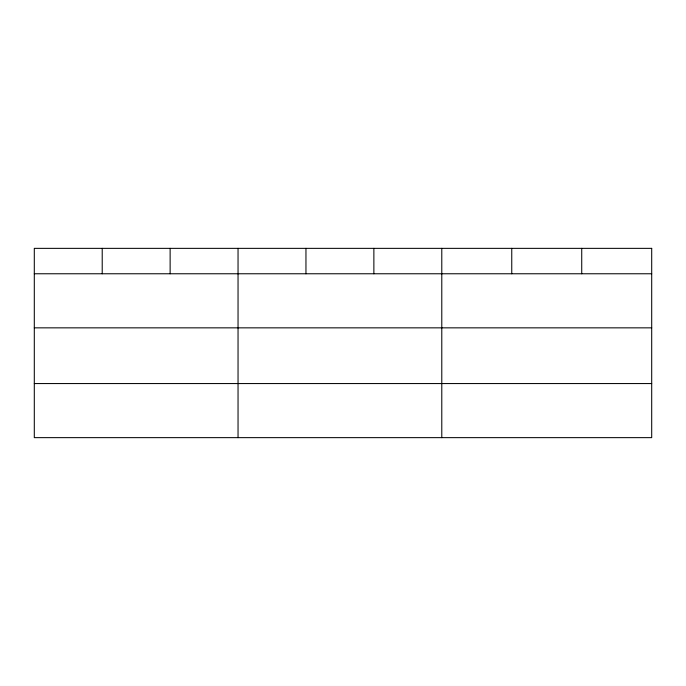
<?xml version="1.0" encoding="UTF-8"?>
<svg xmlns="http://www.w3.org/2000/svg" width="686" height="686" viewBox="0 0 686 686"><rect width="100%" height="100%" fill="white"/><g stroke="black" fill="none" stroke-linecap="round" stroke-linejoin="round"><path stroke-width="1.03" d="M34.3 273.765L651.7 273.765M34.3 327.848L651.7 327.848M34.3 383.56L651.7 383.56M581.728 248.358L581.728 273.765M511.756 248.358L511.756 273.765M441.784 248.358L441.784 437.642M373.87 248.358L373.87 273.765M305.956 248.358L305.956 273.765M238.042 248.358L238.042 437.642M170.128 248.358L170.128 273.765M102.214 248.358L102.214 273.765M651.7 248.358L34.3 248.358L34.3 437.642L651.7 437.642L651.7 248.358"/></g></svg>
